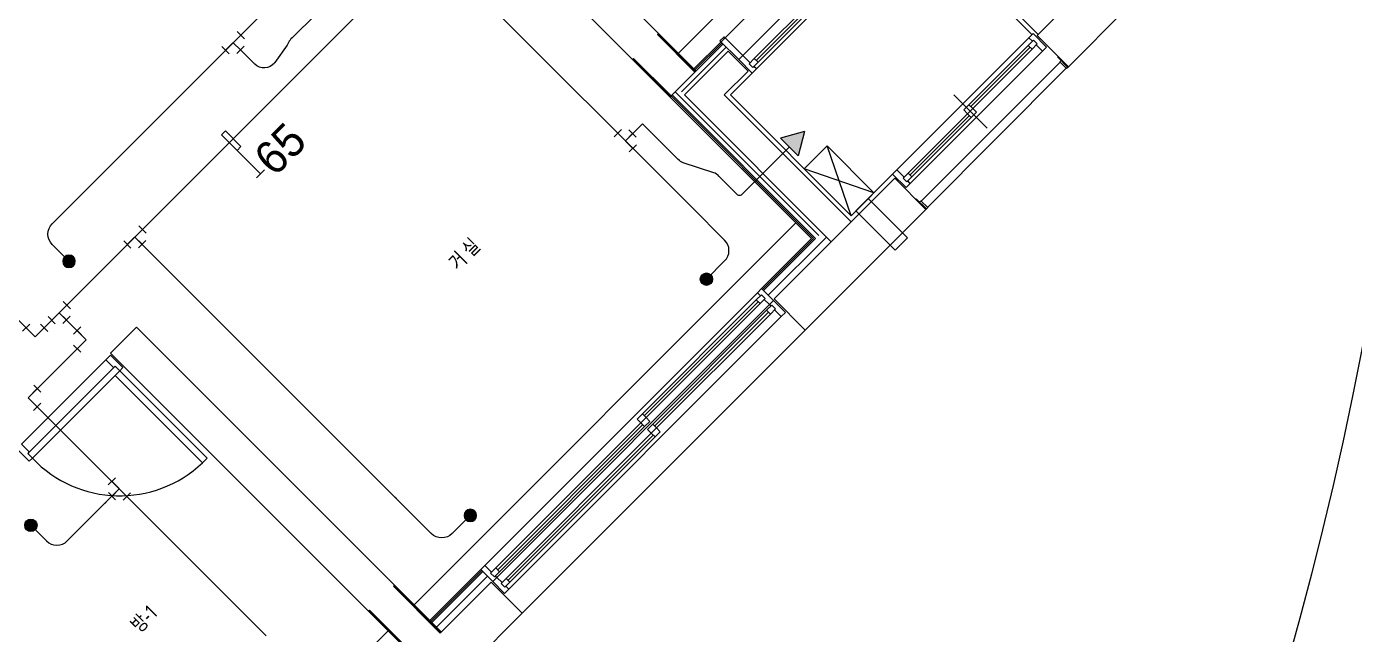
# Model space of a CAD drawing. Header units: millimetres. Extents: x 238075 to 303070, y -258150 to -205841.
# Drawn here: x 278553 to 287580, y -237499 to -233369 of the extents above; entities that cross this region are included whole.
import ezdxf
from ezdxf.enums import TextEntityAlignment as Align

# ---------------------------------------------------------------- set-up
doc = ezdxf.new("R2010")
doc.units = ezdxf.units.MM
doc.header["$LTSCALE"] = 200
for name, color, linetype in [('-소화(SP가지관)', 3, 'Continuous'), ('-소화(SP헤드하향)', 2, 'Continuous'), ('L4', 4, 'Continuous'), ('SP 후렉시블', 7, 'Continuous'), ('TEX', 3, 'Continuous'), ('아파트', 253, 'Continuous')]:
    doc.layers.add(name, color=color, linetype=linetype)
doc.styles.add('돋움', font='Dotum.ttf')
doc.styles.add('맑은고딕', font='malgun.ttf', dxfattribs={"width": 0.8})
doc.linetypes.add('BATTING', pattern='A,0.0001,-0.1,[134,ltypeshp.shx,S=0.1,R=0,X=-0.1,Y=0],-0.2,[134,ltypeshp.shx,S=0.1,R=180,X=0.1,Y=0],-0.1', length=0.4001)

# ---------------------------------------------------------------- blocks, each defined once
blk = doc.blocks.new('A$C39172136')
at = {"layer": '-소화(SP헤드하향)'}
blk.add_hatch(color=0, dxfattribs=at).paths.add_polyline_path([(0, -42, -1), (0, 42, -1)])
at = {"layer": '-소화(SP헤드하향)', "color": 0}
blk.add_circle((0, 0), 42, dxfattribs=at)
blk = doc.blocks.new('A$C78BA73EA')
for p, q in [((0.5, 5), (0.5, 0)), ((1, 5), (0.5, 5)), ((1, 5), (1, 3)), ((1, 3), (0.5, 3)), ((1, 0), (0, 0))]:
    blk.add_line(p, q)
blk = doc.blocks.new('A$C1978247E')
at = {"color": 0}
for p, q in [((-94, -45), (-94, 45)), ((94, 0), (-94, 0)), ((-45, 90), (45, 90)), ((0, 0), (0, 90)), ((94, -45), (94, 45))]:
    blk.add_line(p, q, dxfattribs=at)
blk = doc.blocks.new('A$C476E3A35')
at = {"color": 0}
for p, q in [((112, 0), (0, 0)), ((0, 0), (0, -113)), ((112, 45), (112, -45)), ((-45, -113), (45, -113))]:
    blk.add_line(p, q, dxfattribs=at)

msp = doc.modelspace()

# ---------------------------------------------------------------- hatches: boundary and pattern name
h = msp.add_hatch(color=1)
h.dxf.hatch_style = 1
h.paths.add_polyline_path([(283842.1, -234083.2), (283677.5, -234127.7), (283797.6, -234247.8)])

# ---------------------------------------------------------------- linework, layer by layer
at = {"layer": '-소화(SP가지관)', "color": 2, "ltscale": 0.25}
for q in [(283644.8, -230443.4, 54985.4), (276709.1, -233574.9, 54985.4)]:
    msp.add_line((278611.2, -235477, 54985.4), q, dxfattribs=at)
at = {"layer": '-소화(SP가지관)', "ltscale": 2}
msp.add_line((280683.4, -232752.7, 54985.4), (278982, -234454.1, 54985.4), dxfattribs=at)
at = {"layer": '-소화(SP가지관)', "color": 6}
for p, q in [((283051.6, -234573.6, 54985.4), (281283.1, -232805.1, 54985.4)), ((282739.3, -234029.3, 54985.4), (282623.3, -234145.3, 54985.4)), ((282864.8, -234154.8, 54985.4), (282739.3, -234029.3, 54985.4)), ((281235.7, -236745.8, 54985.4), (279289.1, -234799.2, 54985.4)), ((278774.9, -235313.3, 54985.4), (278958.4, -235496.8, 54985.4)), ((278958.4, -235496.8, 54985.4), (278563.9, -235891.3, 54985.4)), ((280181.5, -237508.8, 54985.4), (278563.9, -235891.3, 54985.4)), ((279071.9, -236621.4, 54985.4), (279183, -236510.4, 54985.4))]:
    msp.add_line(p, q, dxfattribs=at)
at = {"color": 1}
for p, q in [((283842.1, -234083.2, 54985.4), (283677.5, -234127.7, 54985.4)), ((283797.6, -234247.8, 54985.4), (283677.5, -234127.7, 54985.4)), ((283842.1, -234083.2, 54985.4), (283797.6, -234247.8, 54985.4))]:
    msp.add_line(p, q, dxfattribs=at)
at = {"color": 3}
msp.add_line((283413.3, -234511.6, 54985.4), (283737.5, -234187.7, 54985.4), dxfattribs=at)
msp.add_arc((283398.9, -234486.9, 54985.4), 28.6, 244.65326, 300.17034, dxfattribs=at)
at = {"layer": 'L4'}
for p, q in [((284617.1, -231917.7), (282983.7, -233551.1)), ((281760.4, -232327.8, 54985.4), (282849.3, -233416.8, 54985.4)), ((284369.6, -232377.3), (283273.6, -233473.3)), ((282672.5, -233593.6, 54985.4), (281583.6, -232504.6, 54985.4)), ((285812.1, -233042, 54985.4), (285423.2, -233430.9, 54985.4)), ((285154.5, -233190.5), (285387.8, -233423.9)), ((285196.9, -233190.5), (285430.3, -233423.9)), ((286024.2, -233254.1, 54985.4), (285635.3, -233643.1, 54985.4)), ((282849.3, -233416.8, 54985.4), (282842.3, -233423.9, 54985.4)), ((282842.3, -233423.9, 54985.4), (283096.8, -233678.4, 54985.4)), ((282845.8, -233420.3), (283100.3, -233674.9)), ((282849.3, -233416.8), (283103.9, -233671.3)), ((283266.5, -233466.3), (283294.8, -233438)), ((283294.8, -233438), (283422.1, -233565.3)), ((285423.2, -233430.9, 54985.4), (285635.3, -233643.1, 54985.4)), ((283308.9, -233508.7), (283004.9, -233812.8)), ((283273.6, -233473.3), (283089.7, -233657.2)), ((283280.7, -233480.4), (283096.8, -233664.3)), ((283287.7, -233487.5), (283096.8, -233678.4)), ((283393.8, -233593.6), (283266.5, -233466.3)), ((282679.6, -233586.5, 54985.4), (282672.5, -233593.6, 54985.4)), ((282672.5, -233593.6), (282927.1, -233848.1)), ((282676.1, -233590), (282930.6, -233844.6)), ((282934.2, -233841, 54985.4), (282679.6, -233586.5, 54985.4)), ((283323.1, -233537), (283026.1, -233834)), ((283323.1, -233537), (283457.4, -233671.3)), ((283422.1, -233565.3), (283393.8, -233593.6)), ((285578.8, -233610.5), (284634.1, -234555.2)), ((285562.5, -233577.3), (285566, -233573.8)), ((285631.8, -233646.6), (285562.5, -233577.3)), ((285566, -233573.8), (285635.3, -233643.1)), ((285576.6, -233608.4), (285585.1, -233599.9)), ((285623.3, -233655.1), (285576.6, -233608.4)), ((285585.1, -233599.9), (285631.8, -233646.6)), ((283096.8, -233678.4, 54985.4), (282934.2, -233841, 54985.4)), ((283457.4, -233671.3), (283294.8, -233834)), ((283337.2, -233834), (283485.7, -233685.5)), ((285621.2, -233653), (284676.5, -234597.6)), ((285631.8, -233646.6), (285623.3, -233655.1)), ((285635.3, -233643.1), (285631.8, -233646.6)), ((282934.2, -233841), (282927.1, -233848.1)), ((283888.8, -234809.8), (282927.1, -233848.1)), ((283902.9, -234809.8), (282934.2, -233841)), ((283917.1, -234809.8), (282941.2, -233834)), ((283938.3, -234788.6), (282962.5, -233812.8)), ((284023.1, -234831), (283026.1, -233834)), ((284157.5, -234696.6), (283294.8, -233834)), ((284157.5, -234654.2), (283337.2, -233834)), ((283839.3, -234336), (283994.8, -234180.5)), ((284157.5, -234654.2), (283994.8, -234180.5)), ((283994.8, -234180.5), (284313, -234498.7)), ((284313, -234498.7), (283839.3, -234336)), ((284157.5, -234654.2), (283839.3, -234336)), ((283634.2, -235219.9, 54985.4), (284454.5, -234399.7, 54985.4)), ((284157.5, -234654.2), (284440.3, -234371.4)), ((284454.5, -234399.7, 54985.4), (284666.6, -234611.8, 54985.4)), ((284313, -234498.7), (284157.5, -234654.2)), ((283846.3, -235432, 54985.4), (284666.6, -234611.8, 54985.4)), ((284274.6, -234537.1), (284189.7, -234621.9)), ((284541.6, -234804.1), (284274.6, -234537.1)), ((284600.8, -234539), (284597.3, -234542.5)), ((284597.3, -234542.5), (284666.6, -234611.8)), ((284670.1, -234608.3), (284600.8, -234539)), ((284631.9, -234553.1), (284623.5, -234561.6)), ((284623.5, -234561.6), (284670.1, -234608.3)), ((284678.6, -234599.8), (284631.9, -234553.1)), ((284666.6, -234611.8), (284670.1, -234608.3)), ((284670.1, -234608.3), (284678.6, -234599.8)), ((283782.7, -234703.7), (281187.6, -237298.8)), ((284189.7, -234621.9), (284456.8, -234889)), ((283549.4, -235149.2), (283888.8, -234809.8)), ((283556.4, -235156.3), (283902.9, -234809.8)), ((283563.5, -235163.3), (283917.1, -234809.8)), ((283595.3, -235195.2), (283991.3, -234799.2)), ((284456.8, -234889), (284541.6, -234804.1)), ((283549.4, -235149.2), (283521.1, -235177.5)), ((283630.7, -235230.5), (283549.4, -235149.2)), ((283521.1, -235177.5), (281668.5, -237030.1)), ((283513.3, -235226.3), (282739, -236000.5)), ((283526, -235239), (282751.7, -236013.3)), ((283548.7, -235190.9), (283513.3, -235226.3)), ((283513.3, -235226.3), (283538.8, -235251.7)), ((283521.1, -235177.5), (283541.6, -235198)), ((283538.8, -235251.7), (283574.1, -235216.4)), ((283541.6, -235198), (283548.7, -235190.9)), ((283548.7, -235190.9), (283574.1, -235216.4)), ((283574.1, -235216.4), (283548.7, -235190.9)), ((283574.1, -235216.4), (283567, -235223.4)), ((283567, -235223.4), (283602.4, -235258.8)), ((283630.7, -235230.5), (283602.4, -235258.8)), ((283602.4, -235258.8), (283630.7, -235230.5)), ((283712, -235311.8), (283630.7, -235230.5)), ((283634.2, -235219.9, 54985.4), (283846.3, -235432, 54985.4)), ((283602.4, -235258.8), (281749.8, -237111.4)), ((283538.8, -235251.7), (282764.5, -236026)), ((283584, -235297), (282809.7, -236071.3)), ((283596.7, -235309.7), (282822.5, -236084)), ((283609.5, -235322.4), (282835.2, -236096.7)), ((283619.4, -235261.6), (283584, -235297)), ((283584, -235297), (283609.5, -235322.4)), ((283602.4, -235258.8), (283612.3, -235268.7)), ((283609.5, -235322.4), (283644.8, -235287.1)), ((283612.3, -235268.7), (283619.4, -235261.6)), ((283619.4, -235261.6), (283644.8, -235287.1)), ((283644.8, -235287.1), (283619.4, -235261.6)), ((283644.8, -235287.1), (283637.7, -235294.1)), ((283637.7, -235294.1), (283683.7, -235340.1)), ((283683.7, -235340.1), (283712, -235311.8)), ((279122.9, -235587.6, 54985.4), (279299.6, -235410.8, 54985.4)), ((279299.6, -235410.8, 54985.4), (281053.3, -237164.4, 54985.4)), ((283683.7, -235340.1), (281831.1, -237192.7)), ((283846.3, -235432), (281923, -237355.4)), ((279122.9, -235601.7), (279091.1, -235633.6)), ((280876.5, -237341.2, 54985.4), (279122.9, -235587.6, 54985.4)), ((279207.7, -235686.6), (279122.9, -235601.7)), ((279091.1, -235633.6), (278518.3, -236206.3)), ((279154.7, -235676), (278560.7, -236270)), ((279091.1, -235633.6), (279144.1, -235686.6)), ((279144.1, -235686.6), (279154.7, -235676)), ((279186.5, -235707.8), (279154.7, -235676)), ((279154.7, -235676), (279186.5, -235707.8)), ((279186.5, -235707.8), (279207.7, -235686.6)), ((278592.5, -236301.8), (279186.5, -235707.8)), ((279186.5, -235707.8), (279154.7, -235739.6)), ((279154.7, -235739.6), (279748.7, -236333.6)), ((279780.5, -236301.8), (279186.5, -235707.8)), ((282739, -236000.5), (282703.7, -236035.9)), ((282703.7, -236035.9), (282729.1, -236061.4)), ((282764.5, -236026), (282729.1, -236061.4)), ((282729.1, -236061.4), (282764.5, -236026)), ((282764.5, -236026), (282739, -236000.5)), ((282754.6, -236086.8), (282789.9, -236051.5)), ((282789.9, -236051.5), (282764.5, -236026)), ((282729.1, -236061.4), (281742.7, -237047.8)), ((282741.8, -236074.1), (281755.4, -237060.5)), ((282754.6, -236086.8), (281768.2, -237073.2)), ((282799.8, -236132.1), (281813.4, -237118.5)), ((282812.6, -236144.8), (281826.1, -237131.2)), ((282729.1, -236061.4), (282754.6, -236086.8)), ((282809.7, -236071.3), (282774.4, -236106.6)), ((282774.4, -236106.6), (282799.8, -236132.1)), ((282835.2, -236096.7), (282799.8, -236132.1)), ((282799.8, -236132.1), (282835.2, -236096.7)), ((282799.8, -236132.1), (282825.3, -236157.5)), ((282835.2, -236096.7), (282809.7, -236071.3)), ((282825.3, -236157.5), (282860.6, -236122.2)), ((282860.6, -236122.2), (282835.2, -236096.7)), ((278571.3, -236323), (278486.5, -236238.1)), ((278518.3, -236206.3), (278571.3, -236259.3)), ((282825.3, -236157.5), (281838.9, -237143.9)), ((278571.3, -236259.3), (278560.7, -236270)), ((278560.7, -236270), (278592.5, -236301.8)), ((278560.7, -236270), (278592.5, -236301.8)), ((278592.5, -236301.8), (278571.3, -236323)), ((279748.7, -236333.6), (279780.5, -236301.8)), ((281668.5, -237030.1), (281640.2, -237058.4)), ((281714.4, -237076.1), (281668.5, -237030.1)), ((281742.7, -237047.8), (281707.3, -237083.1)), ((281768.2, -237073.2), (281742.7, -237047.8)), ((281640.2, -237058.4), (281293.7, -237404.9)), ((281647.2, -237065.5), (281300.8, -237411.9)), ((281654.3, -237072.5), (281307.8, -237419)), ((281686.1, -237104.3), (281339.7, -237450.8)), ((281710.9, -237143.2, 54985.4), (281364.4, -237489.7, 54985.4)), ((281640.2, -237058.4), (281721.5, -237139.7)), ((281707.3, -237083.1), (281714.4, -237076.1)), ((281732.8, -237108.6), (281707.3, -237083.1)), ((281707.3, -237083.1), (281732.8, -237108.6)), ((281710.9, -237143.2, 54985.4), (281923, -237355.4, 54985.4)), ((281749.8, -237111.4), (281721.5, -237139.7)), ((281721.5, -237139.7), (281749.8, -237111.4)), ((281721.5, -237139.7), (281802.8, -237221)), ((281732.8, -237108.6), (281768.2, -237073.2)), ((281739.9, -237101.5), (281732.8, -237108.6)), ((281749.8, -237111.4), (281739.9, -237101.5)), ((281785.1, -237146.8), (281749.8, -237111.4)), ((281813.4, -237118.5), (281778.1, -237153.8)), ((281803.5, -237179.3), (281838.9, -237143.9)), ((281838.9, -237143.9), (281813.4, -237118.5)), ((281046.2, -237171.5, 54985.4), (281053.3, -237164.4, 54985.4)), ((281046.2, -237171.5, 54985.4), (281364.4, -237489.7, 54985.4)), ((281367.9, -237486.2), (281049.7, -237168)), ((281371.5, -237482.6), (281053.3, -237164.4)), ((281778.1, -237153.8), (281785.1, -237146.8)), ((281803.5, -237179.3), (281778.1, -237153.8)), ((281778.1, -237153.8), (281803.5, -237179.3)), ((281802.8, -237221), (281831.1, -237192.7)), ((281810.6, -237172.2), (281803.5, -237179.3)), ((281831.1, -237192.7), (281810.6, -237172.2)), ((280876.5, -237341.2, 54985.4), (280883.6, -237334.2, 54985.4)), ((281194.7, -237659.4), (280876.5, -237341.2)), ((281198.2, -237655.9), (280880, -237337.7)), ((281201.8, -237652.3, 54985.4), (280883.6, -237334.2, 54985.4)), ((281923, -237355.4, 54985.4), (280982.6, -238295.8, 54985.4)), ((281010.8, -237475.6), (279299.6, -239186.8))]:
    msp.add_line(p, q, dxfattribs=at)
at = {"layer": 'L4', "extrusion": (0, 0, -1)}
for p, q in [((283422.1, -233565.3), (284461.5, -232525.8)), ((283514, -233657.2), (284553.5, -232617.7)), ((283499.9, -233586.5), (283973.6, -233112.7)), ((283512.6, -233599.2), (283986.4, -233125.5)), ((283525.3, -233611.9), (283999.1, -233138.2)), ((285394.9, -233416.8), (285366.6, -233445.1)), ((285486.9, -233508.7), (285394.9, -233416.8)), ((284468.6, -234343.1), (285366.6, -233445.1)), ((284959.4, -233900.5), (285362.4, -233497.4)), ((284972.1, -233913.2), (285375.1, -233510.1)), ((284984.8, -233925.9), (285387.9, -233522.9)), ((285397.8, -233462.1), (285362.4, -233497.4)), ((285362.4, -233497.4), (285387.9, -233522.9)), ((285366.6, -233445.1), (285390.7, -233469.1)), ((285387.9, -233522.9), (285423.2, -233487.5)), ((285390.7, -233469.1), (285397.8, -233462.1)), ((285397.8, -233462.1), (285423.2, -233487.5)), ((285423.2, -233487.5), (285397.8, -233462.1)), ((285423.2, -233487.5), (285416.1, -233494.6)), ((285416.1, -233494.6), (285458.6, -233537)), ((285458.6, -233537), (285486.9, -233508.7)), ((283422.1, -233565.3), (283393.8, -233593.6)), ((283393.8, -233593.6), (283485.7, -233685.5)), ((283471.6, -233614.8), (283422.1, -233565.3)), ((283499.9, -233586.5), (283464.5, -233621.8)), ((283464.5, -233621.8), (283471.6, -233614.8)), ((283464.5, -233621.8), (283490, -233647.3)), ((283490, -233647.3), (283464.5, -233621.8)), ((283490, -233647.3), (283525.3, -233611.9)), ((283525.3, -233611.9), (283499.9, -233586.5)), ((284560.5, -234435), (285458.6, -233537)), ((283485.7, -233685.5), (283514, -233657.2)), ((283497, -233640.2), (283490, -233647.3)), ((283514, -233657.2), (283497, -233640.2)), ((284857.1, -233833.6), (285083.4, -234059.9)), ((284546.4, -234364.3), (284949.5, -233961.3)), ((284559.1, -234377), (284962.2, -233974)), ((284959.4, -233900.5), (284924, -233935.8)), ((284924, -233935.8), (284949.5, -233961.3)), ((284949.5, -233961.3), (284984.8, -233925.9)), ((284984.8, -233925.9), (284949.5, -233961.3)), ((284949.5, -233961.3), (284974.9, -233986.7)), ((284984.8, -233925.9), (284959.4, -233900.5)), ((284974.9, -233986.7), (285010.3, -233951.4)), ((285010.3, -233951.4), (284984.8, -233925.9)), ((284571.8, -234389.8), (284974.9, -233986.7)), ((284468.6, -234343.1), (284440.3, -234371.4)), ((284518.1, -234392.6), (284468.6, -234343.1)), ((284440.3, -234371.4), (284532.2, -234463.3)), ((284546.4, -234364.3), (284511, -234399.7)), ((284511, -234399.7), (284518.1, -234392.6)), ((284536.5, -234425.1), (284511, -234399.7)), ((284511, -234399.7), (284536.5, -234425.1)), ((284532.2, -234463.3), (284560.5, -234435)), ((284536.5, -234425.1), (284571.8, -234389.8)), ((284543.6, -234418), (284536.5, -234425.1)), ((284560.5, -234435), (284543.6, -234418)), ((284571.8, -234389.8), (284546.4, -234364.3))]:
    msp.add_line(p, q, dxfattribs=at)
at = {"layer": 'L4'}
msp.add_arc((279186.5, -235739.6), 817.8, 223.42345, 313.42345, dxfattribs=at)
at = {"layer": 'SP 후렉시블', "linetype": 'BATTING', "ltscale": 5, "elevation": 54985.4}
for points in [[(280529, -233276.4), (280507.8, -233297.6), (280372.7, -233432.7, 0.135924), (280323.6, -233495.9), (280239.8, -233614.5), (280237.3, -233617, -0.438484), (280104, -233625.1), (280042.7, -233564.5), (280006.4, -233528.2)], [(283386.7, -234512.8), (283259.5, -234384.7, 0.103366), (283225.3, -234362.2), (283017.4, -234295.7, -0.102535), (282983.4, -234273.4), (282864.8, -234154.8), (282843.6, -234133.6)], [(278842.8, -234965.9), (278727.2, -234850.4, -0.414214), (278727.2, -234708.9), (278960.8, -234475.4), (278982, -234454.1)], [(283174.6, -235085.5), (283298.4, -234961.8, 0.414214), (283298.4, -234820.4), (283072.8, -234594.9), (283051.6, -234573.6)], [(278581.9, -236757.9), (278688, -236863.9, 0.414214), (278829.4, -236863.9), (279071.9, -236621.4), (279093.1, -236600.2)], [(281569.5, -236690.7), (281445.7, -236814.4, -0.414214), (281304.3, -236814.4), (281078.8, -236588.9), (281057.6, -236567.7)]]:
    msp.add_lwpolyline(points, format="xyb", dxfattribs=at)
at = {"layer": '아파트'}
msp.add_circle((263075.4, -230841.1, 54985.4), 25000, dxfattribs=at)

# ---------------------------------------------------------------- block references
at = {"layer": '-소화(SP가지관)', "color": 2, "ltscale": 0.25}
for name, p, xscale, yscale, zscale, rotation in [('A$C1978247E', (279957.2, -233479, 54985.4), 0.773119999980927, 0.773119999980927, 0.773119999980927, 225), ('A$C1978247E', (282623.3, -234145.3, 54985.4), -0.773119999980927, 0.773119999980927, 0.773119999980927, 315), ('A$C1978247E', (279289.1, -234799.2, 54985.4), 0.773119999980927, 0.773119999980927, 0.773119999980927, 225), ('A$C1978247E', (278774.9, -235313.3, 54985.4), 0.773119999980927, 0.773119999980927, 0.773119999980927, 225), ('A$C476E3A35', (278611.2, -235477, 54985.4), -0.7731199999823014, 0.7731199999823014, 0.7731199999823013, 225), ('A$C476E3A35', (278958.4, -235496.8, 54985.4), 0.7731199999823014, 0.7731199999823014, 0.7731199999823014, 225.0000000007041), ('A$C476E3A35', (278563.9, -235891.3, 54985.4), -0.7731199999823014, 0.7731199999823014, 0.7731199999823013, 134.9999999999999), ('A$C1978247E', (279183, -236510.4, 54985.4), 0.773119999980927, 0.773119999980927, 0.773119999980927, 135)]:
    msp.add_blockref(name, p, dxfattribs=dict(at, xscale=xscale, yscale=yscale, zscale=zscale, rotation=rotation))
at = {"layer": '-소화(SP헤드하향)', "ltscale": 0.2, "xscale": -1}
for p, rotation in [((278841.1, -234964.3, 54985.4), 315), ((278841.1, -234964.3, 54985.4), 315), ((281569.5, -236690.7, 54985.4), 45)]:
    msp.add_blockref('A$C39172136', p, dxfattribs=dict(at, rotation=rotation))
at = {"layer": '-소화(SP헤드하향)', "color": 12, "ltscale": 0.2, "xscale": -1, "rotation": 315}
msp.add_blockref('A$C39172136', (278841.1, -234964.3, 54985.4), dxfattribs=at)
at = {"layer": '-소화(SP헤드하향)', "ltscale": 0.2}
for p, rotation in [((283174.6, -235085.5, 54985.4), 45), ((278581.9, -236757.9, 54985.4), 315)]:
    msp.add_blockref('A$C39172136', p, dxfattribs=dict(at, rotation=rotation))
at = {"xscale": 75, "yscale": 75, "zscale": 75, "rotation": 45}
msp.add_blockref('A$C78BA73EA', (280116.5, -234396, 54985.4), dxfattribs=at)

# ---------------------------------------------------------------- texts
at = {"layer": 'L4', "style": '맑은고딕', "width": 0.8}
for s, p in [('거 실', (281527.1, -234914.4)), ('방-1', (279352.7, -237389.5))]:
    msp.add_text(s, height=100, rotation=45, dxfattribs=at).set_placement(p, align=Align.MIDDLE_CENTER)
at = {"layer": 'TEX', "style": '돋움'}
msp.add_text('65', height=225, rotation=45, dxfattribs=at).set_placement((280239.6, -234395.7, 54985.4))

doc.saveas('drawing.dxf')
